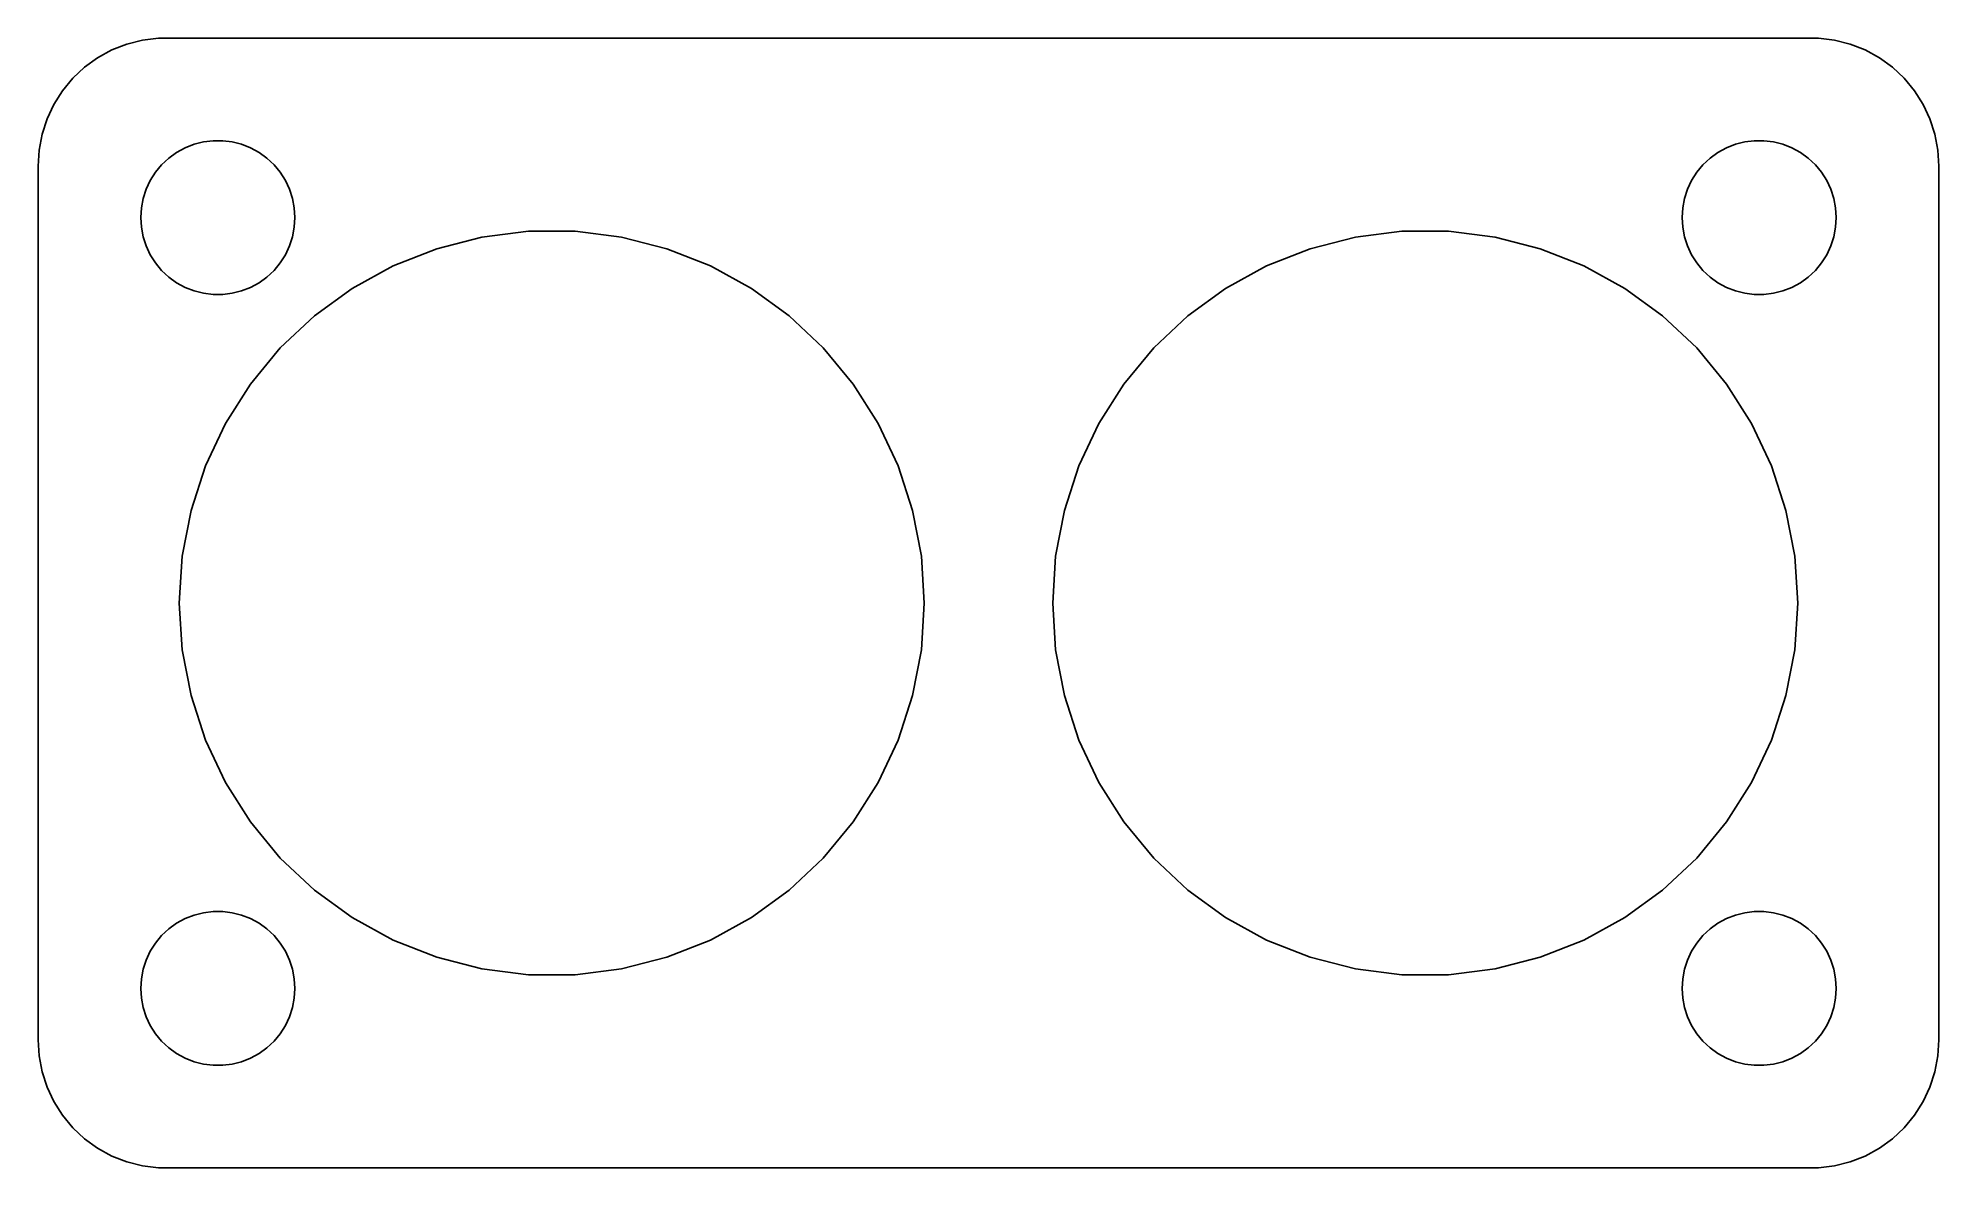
# Model space of a CAD drawing. Header units: metres. Extents: x -37 to 37, y -22 to 22.
import ezdxf

# ---------------------------------------------------------------- set-up
doc = ezdxf.new("R2010")
doc.units = ezdxf.units.M

msp = doc.modelspace()

# ---------------------------------------------------------------- linework, layer by layer
for p, q in [((-34.1289, 21.5241), (-34.6791, 21.2216)), ((-33.5451, 21.7553), (-34.1289, 21.5241)), ((-32.9369, 21.9114), (-33.5451, 21.7553)), ((-32.3139, 21.9901), (-32.9369, 21.9114)), ((32.3139, 21.9901), (-32.3139, 21.9901)), ((32.9369, 21.9114), (32.3139, 21.9901)), ((33.5451, 21.7553), (32.9369, 21.9114)), ((34.1289, 21.5241), (33.5451, 21.7553)), ((34.6791, 21.2216), (34.1289, 21.5241)), ((-35.1871, 20.8526), (-35.6448, 20.4227)), ((-34.6791, 21.2216), (-35.1871, 20.8526)), ((35.1871, 20.8526), (34.6791, 21.2216)), ((35.6448, 20.4227), (35.1871, 20.8526)), ((-35.6448, 20.4227), (-36.0451, 19.9389)), ((36.0451, 19.9389), (35.6448, 20.4227)), ((-36.3815, 19.4088), (-36.6489, 18.8406)), ((-36.0451, 19.9389), (-36.3815, 19.4088)), ((36.3815, 19.4088), (36.0451, 19.9389)), ((36.6489, 18.8406), (36.3815, 19.4088)), ((-36.6489, 18.8406), (-36.8429, 18.2434)), ((36.8429, 18.2434), (36.6489, 18.8406)), ((-36.8429, 18.2434), (-36.9606, 17.6267)), ((-31.2773, 17.7145), (-30.927, 17.8532)), ((-30.927, 17.8532), (-30.5621, 17.9469)), ((-30.5621, 17.9469), (-30.1884, 17.9941)), ((-30.1884, 17.9941), (-29.8116, 17.9941)), ((-29.8116, 17.9941), (-29.4379, 17.9469)), ((-29.4379, 17.9469), (-29.0729, 17.8532)), ((-29.0729, 17.8532), (-28.7227, 17.7145)), ((28.7227, 17.7145), (29.0729, 17.8532)), ((29.0729, 17.8532), (29.4379, 17.9469)), ((29.4379, 17.9469), (29.8116, 17.9941)), ((29.8116, 17.9941), (30.1884, 17.9941)), ((30.1884, 17.9941), (30.5621, 17.9469)), ((30.5621, 17.9469), (30.927, 17.8532)), ((30.927, 17.8532), (31.2773, 17.7145)), ((36.9606, 17.6267), (36.8429, 18.2434)), ((-36.9606, 17.6267), (-37, 17)), ((-32.427, 16.7634), (-32.1869, 17.0536)), ((-32.1869, 17.0536), (-31.9123, 17.3115)), ((-31.9123, 17.3115), (-31.6075, 17.533)), ((-31.6075, 17.533), (-31.2773, 17.7145)), ((-28.7227, 17.7145), (-28.3925, 17.533)), ((-28.3925, 17.533), (-28.0877, 17.3115)), ((-28.0877, 17.3115), (-27.8131, 17.0536)), ((-27.8131, 17.0536), (-27.5729, 16.7634)), ((27.5729, 16.7634), (27.8131, 17.0536)), ((27.8131, 17.0536), (28.0877, 17.3115)), ((28.0877, 17.3115), (28.3925, 17.533)), ((28.3925, 17.533), (28.7227, 17.7145)), ((31.2773, 17.7145), (31.6075, 17.533)), ((31.6075, 17.533), (31.9123, 17.3115)), ((31.9123, 17.3115), (32.1869, 17.0536)), ((32.1869, 17.0536), (32.427, 16.7634)), ((37, 17), (36.9606, 17.6267)), ((-37, 17), (-37, -17)), ((-32.7893, 16.1044), (-32.6289, 16.4453)), ((-32.6289, 16.4453), (-32.427, 16.7634)), ((-27.5729, 16.7634), (-27.3711, 16.4453)), ((-27.3711, 16.4453), (-27.2107, 16.1044)), ((27.2107, 16.1044), (27.3711, 16.4453)), ((27.3711, 16.4453), (27.5729, 16.7634)), ((32.427, 16.7634), (32.6289, 16.4453)), ((32.6289, 16.4453), (32.7893, 16.1044)), ((37, -17), (37, 17)), ((-32.9763, 15.376), (-32.9057, 15.7461)), ((-32.9057, 15.7461), (-32.7893, 16.1044)), ((-27.2107, 16.1044), (-27.0942, 15.7461)), ((-27.0942, 15.7461), (-27.0237, 15.376)), ((27.0237, 15.376), (27.0942, 15.7461)), ((27.0942, 15.7461), (27.2107, 16.1044)), ((32.7893, 16.1044), (32.9057, 15.7461)), ((32.9057, 15.7461), (32.9763, 15.376)), ((-33, 15), (-32.9763, 15.376)), ((-32.9763, 14.624), (-33, 15)), ((-27.0237, 15.376), (-27, 15)), ((-27, 15), (-27.0237, 14.624)), ((27, 15), (27.0237, 15.376)), ((27.0237, 14.624), (27, 15)), ((32.9763, 15.376), (33, 15)), ((33, 15), (32.9763, 14.624)), ((-32.9057, 14.2539), (-32.9763, 14.624)), ((-32.7893, 13.8956), (-32.9057, 14.2539)), ((-27.0942, 14.2539), (-27.2107, 13.8956)), ((-27.0237, 14.624), (-27.0942, 14.2539)), ((-21.4807, 13.7903), (-19.717, 14.2432)), ((-19.717, 14.2432), (-17.9105, 14.4714)), ((-17.9105, 14.4714), (-16.0895, 14.4714)), ((-16.0895, 14.4714), (-14.283, 14.2432)), ((-14.283, 14.2432), (-12.5192, 13.7903)), ((12.5192, 13.7903), (14.283, 14.2432)), ((14.283, 14.2432), (16.0895, 14.4714)), ((16.0895, 14.4714), (17.9105, 14.4714)), ((17.9105, 14.4714), (19.717, 14.2432)), ((19.717, 14.2432), (21.4807, 13.7903)), ((27.0942, 14.2539), (27.0237, 14.624)), ((27.2107, 13.8956), (27.0942, 14.2539)), ((32.9057, 14.2539), (32.7893, 13.8956)), ((32.9763, 14.624), (32.9057, 14.2539)), ((-32.6289, 13.5547), (-32.7893, 13.8956)), ((-32.427, 13.2366), (-32.6289, 13.5547)), ((-27.3711, 13.5547), (-27.5729, 13.2366)), ((-27.2107, 13.8956), (-27.3711, 13.5547)), ((-23.1738, 13.12), (-21.4807, 13.7903)), ((-12.5192, 13.7903), (-10.8262, 13.12)), ((10.8262, 13.12), (12.5192, 13.7903)), ((21.4807, 13.7903), (23.1738, 13.12)), ((27.3711, 13.5547), (27.2107, 13.8956)), ((27.5729, 13.2366), (27.3711, 13.5547)), ((32.6289, 13.5547), (32.427, 13.2366)), ((32.7893, 13.8956), (32.6289, 13.5547)), ((-32.1869, 12.9464), (-32.427, 13.2366)), ((-31.9123, 12.6884), (-32.1869, 12.9464)), ((-31.6075, 12.467), (-31.9123, 12.6884)), ((-28.0877, 12.6884), (-28.3925, 12.467)), ((-27.8131, 12.9464), (-28.0877, 12.6884)), ((-27.5729, 13.2366), (-27.8131, 12.9464)), ((-24.7695, 12.2428), (-23.1738, 13.12)), ((-10.8262, 13.12), (-9.2305, 12.2428)), ((9.2305, 12.2428), (10.8262, 13.12)), ((23.1738, 13.12), (24.7695, 12.2428)), ((27.8131, 12.9464), (27.5729, 13.2366)), ((28.0877, 12.6884), (27.8131, 12.9464)), ((28.3925, 12.467), (28.0877, 12.6884)), ((31.9123, 12.6884), (31.6075, 12.467)), ((32.1869, 12.9464), (31.9123, 12.6884)), ((32.427, 13.2366), (32.1869, 12.9464)), ((-31.2773, 12.2855), (-31.6075, 12.467)), ((-30.927, 12.1468), (-31.2773, 12.2855)), ((-30.5621, 12.0531), (-30.927, 12.1468)), ((-30.1884, 12.0059), (-30.5621, 12.0531)), ((-29.8116, 12.0059), (-30.1884, 12.0059)), ((-29.4379, 12.0531), (-29.8116, 12.0059)), ((-29.0729, 12.1468), (-29.4379, 12.0531)), ((-28.7227, 12.2855), (-29.0729, 12.1468)), ((-28.3925, 12.467), (-28.7227, 12.2855)), ((-26.2426, 11.1724), (-24.7695, 12.2428)), ((-9.2305, 12.2428), (-7.75734, 11.1724)), ((7.75734, 11.1724), (9.2305, 12.2428)), ((24.7695, 12.2428), (26.2426, 11.1724)), ((28.7227, 12.2855), (28.3925, 12.467)), ((29.0729, 12.1468), (28.7227, 12.2855)), ((29.4379, 12.0531), (29.0729, 12.1468)), ((29.8116, 12.0059), (29.4379, 12.0531)), ((30.1884, 12.0059), (29.8116, 12.0059)), ((30.5621, 12.0531), (30.1884, 12.0059)), ((30.927, 12.1468), (30.5621, 12.0531)), ((31.2773, 12.2855), (30.927, 12.1468)), ((31.6075, 12.467), (31.2773, 12.2855)), ((-27.57, 9.92592), (-26.2426, 11.1724)), ((-7.75734, 11.1724), (-6.42995, 9.92592)), ((6.42995, 9.92592), (7.75734, 11.1724)), ((26.2426, 11.1724), (27.57, 9.92592)), ((-28.7307, 8.52287), (-27.57, 9.92592)), ((-6.42995, 9.92592), (-5.26924, 8.52287)), ((5.26924, 8.52287), (6.42995, 9.92592)), ((27.57, 9.92592), (28.7307, 8.52287)), ((-29.7064, 6.98543), (-28.7307, 8.52287)), ((-5.26924, 8.52287), (-4.29355, 6.98543)), ((4.29355, 6.98543), (5.26924, 8.52287)), ((28.7307, 8.52287), (29.7064, 6.98543)), ((-30.4818, 5.3378), (-29.7064, 6.98543)), ((-4.29355, 6.98543), (-3.51823, 5.3378)), ((3.51823, 5.3378), (4.29355, 6.98543)), ((29.7064, 6.98543), (30.4818, 5.3378)), ((-31.0444, 3.606), (-30.4818, 5.3378)), ((-3.51823, 5.3378), (-2.95554, 3.606)), ((2.95554, 3.606), (3.51823, 5.3378)), ((30.4818, 5.3378), (31.0444, 3.606)), ((-31.3857, 1.81732), (-31.0444, 3.606)), ((-2.95554, 3.606), (-2.61433, 1.81732)), ((2.61433, 1.81732), (2.95554, 3.606)), ((31.0444, 3.606), (31.3857, 1.81732)), ((-31.5, 0), (-31.3857, 1.81732)), ((-2.61433, 1.81732), (-2.5, 0)), ((2.5, 0), (2.61433, 1.81732)), ((31.3857, 1.81732), (31.5, 0)), ((-31.3857, -1.81732), (-31.5, 0)), ((-2.5, 0), (-2.61433, -1.81732)), ((2.61433, -1.81732), (2.5, 0)), ((31.5, 0), (31.3857, -1.81732)), ((-31.0444, -3.606), (-31.3857, -1.81732)), ((-2.61433, -1.81732), (-2.95554, -3.606)), ((2.95554, -3.606), (2.61433, -1.81732)), ((31.3857, -1.81732), (31.0444, -3.606)), ((-30.4818, -5.3378), (-31.0444, -3.606)), ((-2.95554, -3.606), (-3.51823, -5.3378)), ((3.51823, -5.3378), (2.95554, -3.606)), ((31.0444, -3.606), (30.4818, -5.3378)), ((-29.7064, -6.98543), (-30.4818, -5.3378)), ((-3.51823, -5.3378), (-4.29355, -6.98543)), ((4.29355, -6.98543), (3.51823, -5.3378)), ((30.4818, -5.3378), (29.7064, -6.98543)), ((-28.7307, -8.52287), (-29.7064, -6.98543)), ((-4.29355, -6.98543), (-5.26924, -8.52287)), ((5.26924, -8.52287), (4.29355, -6.98543)), ((29.7064, -6.98543), (28.7307, -8.52287)), ((-27.57, -9.92592), (-28.7307, -8.52287)), ((-5.26924, -8.52287), (-6.42995, -9.92592)), ((6.42995, -9.92592), (5.26924, -8.52287)), ((28.7307, -8.52287), (27.57, -9.92592)), ((-26.2426, -11.1724), (-27.57, -9.92592)), ((-6.42995, -9.92592), (-7.75734, -11.1724)), ((7.75734, -11.1724), (6.42995, -9.92592)), ((27.57, -9.92592), (26.2426, -11.1724)), ((-24.7695, -12.2428), (-26.2426, -11.1724)), ((-7.75734, -11.1724), (-9.2305, -12.2428)), ((9.2305, -12.2428), (7.75734, -11.1724)), ((26.2426, -11.1724), (24.7695, -12.2428)), ((-31.9123, -12.6884), (-31.6075, -12.467)), ((-31.6075, -12.467), (-31.2773, -12.2855)), ((-31.2773, -12.2855), (-30.927, -12.1468)), ((-30.927, -12.1468), (-30.5621, -12.0531)), ((-30.5621, -12.0531), (-30.1884, -12.0059)), ((-30.1884, -12.0059), (-29.8116, -12.0059)), ((-29.8116, -12.0059), (-29.4379, -12.0531)), ((-29.4379, -12.0531), (-29.0729, -12.1468)), ((-29.0729, -12.1468), (-28.7227, -12.2855)), ((-28.7227, -12.2855), (-28.3925, -12.467)), ((-28.3925, -12.467), (-28.0877, -12.6884)), ((-23.1738, -13.12), (-24.7695, -12.2428)), ((-9.2305, -12.2428), (-10.8262, -13.12)), ((10.8262, -13.12), (9.2305, -12.2428)), ((24.7695, -12.2428), (23.1738, -13.12)), ((28.0877, -12.6884), (28.3925, -12.467)), ((28.3925, -12.467), (28.7227, -12.2855)), ((28.7227, -12.2855), (29.0729, -12.1468)), ((29.0729, -12.1468), (29.4379, -12.0531)), ((29.4379, -12.0531), (29.8116, -12.0059)), ((29.8116, -12.0059), (30.1884, -12.0059)), ((30.1884, -12.0059), (30.5621, -12.0531)), ((30.5621, -12.0531), (30.927, -12.1468)), ((30.927, -12.1468), (31.2773, -12.2855)), ((31.2773, -12.2855), (31.6075, -12.467)), ((31.6075, -12.467), (31.9123, -12.6884)), ((-32.6289, -13.5547), (-32.427, -13.2366)), ((-32.427, -13.2366), (-32.1869, -12.9464)), ((-32.1869, -12.9464), (-31.9123, -12.6884)), ((-28.0877, -12.6884), (-27.8131, -12.9464)), ((-27.8131, -12.9464), (-27.5729, -13.2366)), ((-27.5729, -13.2366), (-27.3711, -13.5547)), ((-21.4807, -13.7903), (-23.1738, -13.12)), ((-10.8262, -13.12), (-12.5192, -13.7903)), ((12.5192, -13.7903), (10.8262, -13.12)), ((23.1738, -13.12), (21.4807, -13.7903)), ((27.3711, -13.5547), (27.5729, -13.2366)), ((27.5729, -13.2366), (27.8131, -12.9464)), ((27.8131, -12.9464), (28.0877, -12.6884)), ((31.9123, -12.6884), (32.1869, -12.9464)), ((32.1869, -12.9464), (32.427, -13.2366)), ((32.427, -13.2366), (32.6289, -13.5547)), ((-32.9057, -14.2539), (-32.7893, -13.8956)), ((-32.7893, -13.8956), (-32.6289, -13.5547)), ((-27.3711, -13.5547), (-27.2107, -13.8956)), ((-27.2107, -13.8956), (-27.0942, -14.2539)), ((-19.717, -14.2432), (-21.4807, -13.7903)), ((-12.5192, -13.7903), (-14.283, -14.2432)), ((14.283, -14.2432), (12.5192, -13.7903)), ((21.4807, -13.7903), (19.717, -14.2432)), ((27.0942, -14.2539), (27.2107, -13.8956)), ((27.2107, -13.8956), (27.3711, -13.5547)), ((32.6289, -13.5547), (32.7893, -13.8956)), ((32.7893, -13.8956), (32.9057, -14.2539)), ((-33, -15), (-32.9763, -14.624)), ((-32.9763, -14.624), (-32.9057, -14.2539)), ((-27.0942, -14.2539), (-27.0237, -14.624)), ((-27.0237, -14.624), (-27, -15)), ((-17.9105, -14.4714), (-19.717, -14.2432)), ((-16.0895, -14.4714), (-17.9105, -14.4714)), ((-14.283, -14.2432), (-16.0895, -14.4714)), ((16.0895, -14.4714), (14.283, -14.2432)), ((17.9105, -14.4714), (16.0895, -14.4714)), ((19.717, -14.2432), (17.9105, -14.4714)), ((27, -15), (27.0237, -14.624)), ((27.0237, -14.624), (27.0942, -14.2539)), ((32.9057, -14.2539), (32.9763, -14.624)), ((32.9763, -14.624), (33, -15)), ((-32.9763, -15.376), (-33, -15)), ((-32.9057, -15.7461), (-32.9763, -15.376)), ((-27.0237, -15.376), (-27.0942, -15.7461)), ((-27, -15), (-27.0237, -15.376)), ((27.0237, -15.376), (27, -15)), ((27.0942, -15.7461), (27.0237, -15.376)), ((32.9763, -15.376), (32.9057, -15.7461)), ((33, -15), (32.9763, -15.376)), ((-32.7893, -16.1044), (-32.9057, -15.7461)), ((-32.6289, -16.4453), (-32.7893, -16.1044)), ((-27.2107, -16.1044), (-27.3711, -16.4453)), ((-27.0942, -15.7461), (-27.2107, -16.1044)), ((27.2107, -16.1044), (27.0942, -15.7461)), ((27.3711, -16.4453), (27.2107, -16.1044)), ((32.7893, -16.1044), (32.6289, -16.4453)), ((32.9057, -15.7461), (32.7893, -16.1044)), ((-37, -17), (-36.9606, -17.6267)), ((-32.427, -16.7634), (-32.6289, -16.4453)), ((-32.1869, -17.0536), (-32.427, -16.7634)), ((-27.5729, -16.7634), (-27.8131, -17.0536)), ((-27.3711, -16.4453), (-27.5729, -16.7634)), ((27.5729, -16.7634), (27.3711, -16.4453)), ((27.8131, -17.0536), (27.5729, -16.7634)), ((32.427, -16.7634), (32.1869, -17.0536)), ((32.6289, -16.4453), (32.427, -16.7634)), ((36.9606, -17.6267), (37, -17)), ((-36.9606, -17.6267), (-36.8429, -18.2434)), ((-31.9123, -17.3115), (-32.1869, -17.0536)), ((-31.6075, -17.533), (-31.9123, -17.3115)), ((-31.2773, -17.7145), (-31.6075, -17.533)), ((-30.927, -17.8532), (-31.2773, -17.7145)), ((-28.7227, -17.7145), (-29.0729, -17.8532)), ((-28.3925, -17.533), (-28.7227, -17.7145)), ((-28.0877, -17.3115), (-28.3925, -17.533)), ((-27.8131, -17.0536), (-28.0877, -17.3115)), ((28.0877, -17.3115), (27.8131, -17.0536)), ((28.3925, -17.533), (28.0877, -17.3115)), ((28.7227, -17.7145), (28.3925, -17.533)), ((29.0729, -17.8532), (28.7227, -17.7145)), ((31.2773, -17.7145), (30.927, -17.8532)), ((31.6075, -17.533), (31.2773, -17.7145)), ((31.9123, -17.3115), (31.6075, -17.533)), ((32.1869, -17.0536), (31.9123, -17.3115)), ((36.8429, -18.2434), (36.9606, -17.6267)), ((-36.8429, -18.2434), (-36.6489, -18.8406)), ((-30.5621, -17.9469), (-30.927, -17.8532)), ((-30.1884, -17.9941), (-30.5621, -17.9469)), ((-29.8116, -17.9941), (-30.1884, -17.9941)), ((-29.4379, -17.9469), (-29.8116, -17.9941)), ((-29.0729, -17.8532), (-29.4379, -17.9469)), ((29.4379, -17.9469), (29.0729, -17.8532)), ((29.8116, -17.9941), (29.4379, -17.9469)), ((30.1884, -17.9941), (29.8116, -17.9941)), ((30.5621, -17.9469), (30.1884, -17.9941)), ((30.927, -17.8532), (30.5621, -17.9469)), ((36.6489, -18.8406), (36.8429, -18.2434)), ((-36.6489, -18.8406), (-36.3815, -19.4088)), ((36.3815, -19.4088), (36.6489, -18.8406)), ((-36.3815, -19.4088), (-36.0451, -19.9389)), ((-36.0451, -19.9389), (-35.6448, -20.4227)), ((35.6448, -20.4227), (36.0451, -19.9389)), ((36.0451, -19.9389), (36.3815, -19.4088)), ((-35.6448, -20.4227), (-35.1871, -20.8526)), ((35.1871, -20.8526), (35.6448, -20.4227)), ((-35.1871, -20.8526), (-34.6791, -21.2216)), ((-34.6791, -21.2216), (-34.1289, -21.5241)), ((34.1289, -21.5241), (34.6791, -21.2216)), ((34.6791, -21.2216), (35.1871, -20.8526)), ((-34.1289, -21.5241), (-33.5451, -21.7553)), ((-33.5451, -21.7553), (-32.9369, -21.9114)), ((-32.9369, -21.9114), (-32.3139, -21.9901)), ((-32.3139, -21.9901), (32.3139, -21.9901)), ((32.3139, -21.9901), (32.9369, -21.9114)), ((32.9369, -21.9114), (33.5451, -21.7553)), ((33.5451, -21.7553), (34.1289, -21.5241))]:
    msp.add_line(p, q)

doc.saveas('drawing.dxf')
